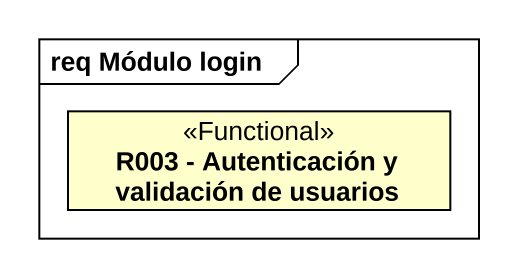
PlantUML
@startuml
mainframe req Módulo login
hide circle
hide empty members
class "R003 - Autenticación y validación de usuarios" as R003_Autenticación_y <<Functional>>
@enduml
